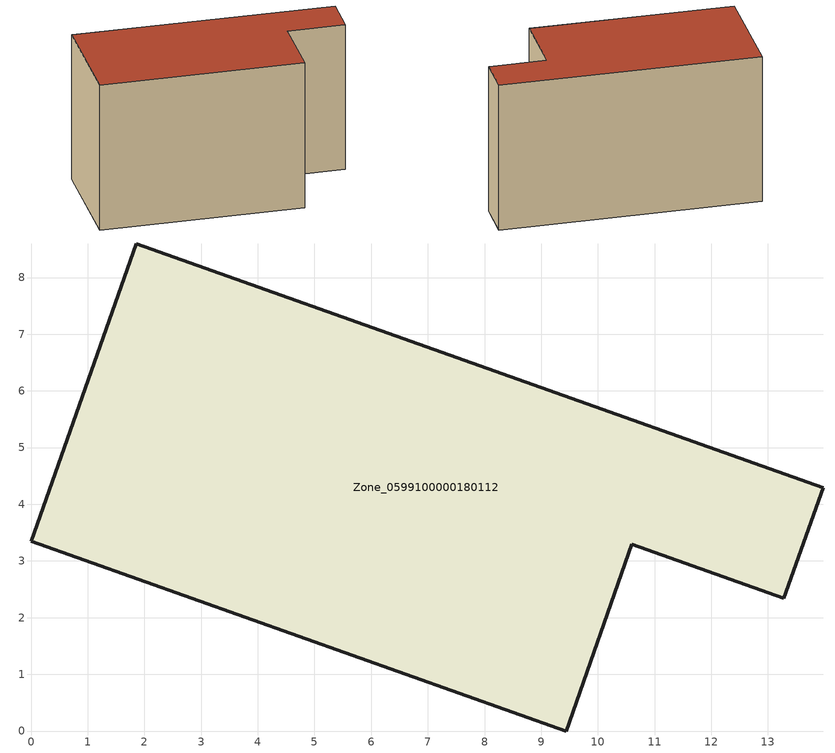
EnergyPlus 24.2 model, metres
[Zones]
Zone_0599100000180112
 floor ground (C_G): 10.6,3.29 9.44,0 0,3.35 1.86,8.59 13.98,4.29 13.28,2.34 z0.69
 wall outside (C_F): 1.86,8.59 0,3.35 9.44,0 10.6,3.29 13.28,2.34 13.98,4.29 1.86,8.59 z0.69:8.34
 roof outside (C_R): 13.28,2.34 13.98,4.29 1.86,8.59 0,3.35 9.44,0 10.6,3.29 z8.34
[BUILDING]
Pand.0599100000180112: North Axis=0; Terrain=City; Loads Convergence Tolerance Value=0.04; Temperature Convergence Tolerance Value=0.4; Solar Distribution=FullExterior; Maximum Number of Warmup Days=25; Minimum Number of Warmup Days=1
[Site:Location]
Rotterdam.The.Hague.AP_ZH_NLD Design_Conditions: Latitude=51.96; Longitude=4.45; Time Zone=1; Elevation=-4.5
[SITE:GROUNDTEMPERATURE:BUILDINGSURFACE]
18, 18, 18, 18, 18, 18, 18, 18, 18, 18, 18, 18
[MATERIAL] Thermal Absorptance=0.9; Solar Absorptance=0.7; Visible Absorptance=0.7
Name | Roughness | Thickness | Conductivity | Density | Specific Heat
G.TI.1975-1991 | MediumSmooth | 0.15 | 0.288461 | 540 | 1210
F.TI.1975-1991 | Rough | 0.3 | 0.230769 | 1920 | 840
R.TI.1975-1991 | MediumRough | 0.2 | 0.153846 | 1500 | 1000
[CONSTRUCTION]
C_G: G.TI.1975-1991
C_F: F.TI.1975-1991
C_R: R.TI.1975-1991
[ZONE]
Zone_0599100000180112: Type=1; Multiplier=1; Ceiling Height=Autocalculate; Volume=Autocalculate; Floor Area=autocalculate; Part of Total Floor Area=Yes
[ZONEINFILTRATION:DESIGNFLOWRATE]
Infil_Zone_0599100000180112: Zone or ZoneList or Space or SpaceList=Zone_0599100000180112; Schedule=AlwaysOn; Design Flow Rate Calculation Method=Flow/Area; Flow Rate per Floor Area=0.003; Constant Term Coefficient=1; Temperature Term Coefficient=0; Velocity Term Coefficient=0; Velocity Squared Term Coefficient=0
[HVACTEMPLATE:ZONE:IDEALLOADSAIRSYSTEM]
Zone_0599100000180112: Maximum Heating Supply Air Temperature=50; Minimum Cooling Supply Air Temperature=13; Maximum Heating Supply Air Humidity Ratio=0.0156; Minimum Cooling Supply Air Humidity Ratio=0.0077; Heating Limit=NoLimit; Cooling Limit=NoLimit; Dehumidification Control Type=ConstantSensibleHeatRatio; Cooling Sensible Heat Ratio=0.7; Dehumidification Setpoint=60; Humidification Control Type=None; Humidification Setpoint=30; Outdoor Air Method=None; Outdoor Air Flow Rate per Person=0.00944; Outdoor Air Flow Rate per Zone Floor Area=0; Outdoor Air Flow Rate per Zone=0; Demand Controlled Ventilation Type=None; Outdoor Air Economizer Type=NoEconomizer; Heat Recovery Type=None; Sensible Heat Recovery Effectiveness=0.7; Latent Heat Recovery Effectiveness=0.65
[ZONECONTROL:THERMOSTAT]
ThermostatControl_Zone_0599100000180112: Zone or ZoneList=Zone_0599100000180112; Control Type Schedule=DualSetpointControlType; Control 1=Thermostat_Zone_0599100000180112; Temperature Difference Between Cutout And Setpoint=0
[THERMOSTATSETPOINT:DUALSETPOINT]
Thermostat_Zone_0599100000180112: Heating Setpoint Temperature Schedule=HeatingSetpoint_Zone_0599100000180112; Cooling Setpoint Temperature Schedule=CoolingSetpoint_Zone_0599100000180112
[SCHEDULE:COMPACT]
HeatingSetpoint_Zone_0599100000180112: Through: 12/31, For: AllDays, Until: 24:00, 21
CoolingSetpoint_Zone_0599100000180112: Through: 12/31, For: AllDays, Until: 24:00, 24
DualSetpointControlType: Through: 12/31, For: AllDays, Until: 24:00, 4
AlwaysOn: Through: 12/31, For: AllDays, Until: 24:00, 1
